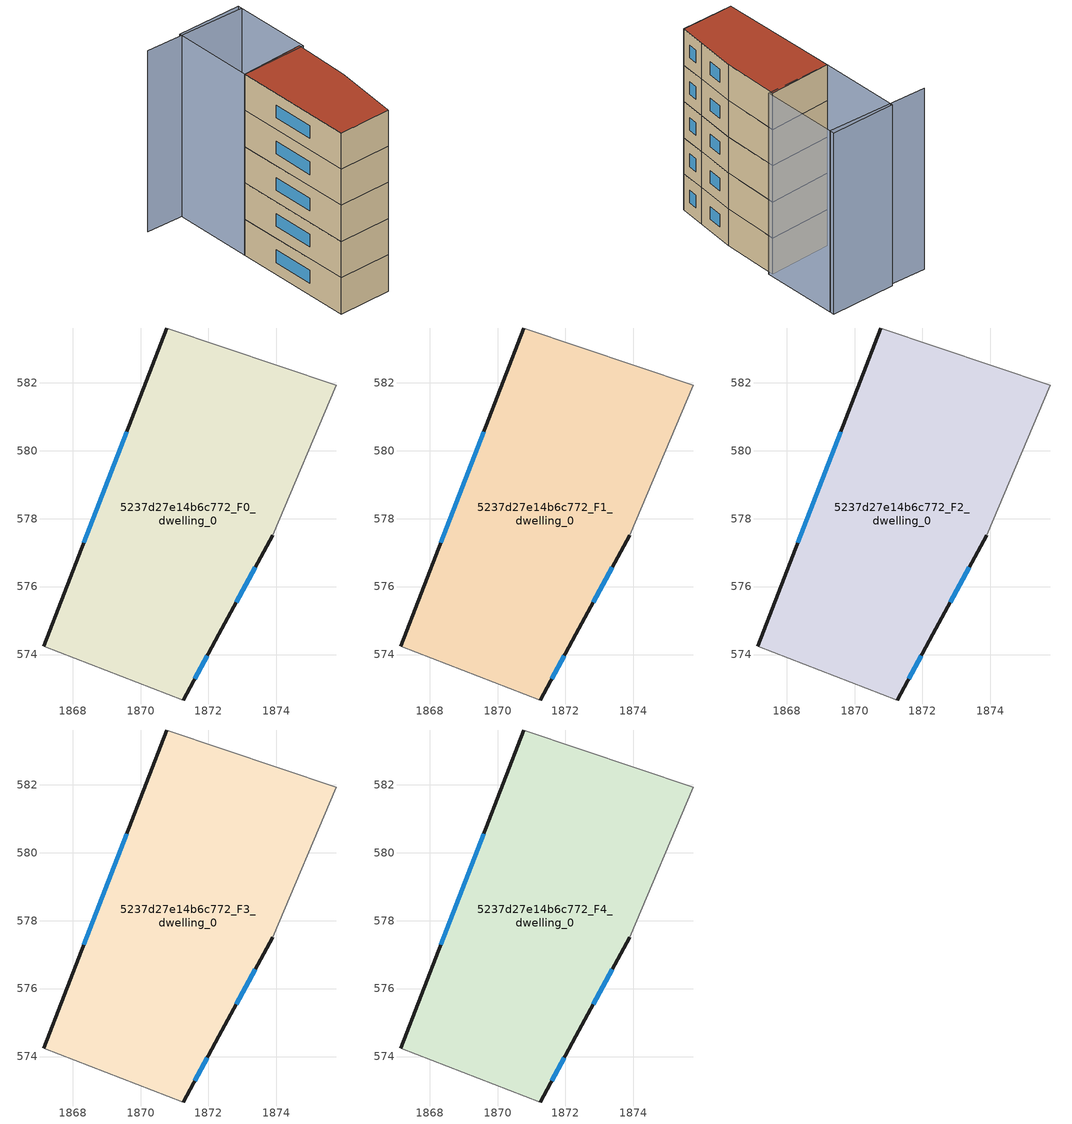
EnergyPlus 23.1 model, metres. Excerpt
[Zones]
5237d27e14b6c772_F0_dwelling_0
 floor ground (EU_floor_Construction): 1875.76,581.92 1873.89,577.51 1872.31,574.59 1871.26,572.66 1867.16,574.24 1870.78,583.61 z0
 wall outside (EU_wall_Construction): 1871.26,572.66 1872.31,574.59 1873.89,577.51 / 1870.78,583.61 1867.16,574.24 z0:3
 wall adiabatic (EU_wall_Construction): 1867.16,574.24 1871.26,572.66 / 1873.89,577.51 1875.76,581.92 1870.78,583.61 z0:3
 window (EU_Window_Construction): 1871.6,573.29 1871.97,573.96 / 1869.6,580.56 1868.33,577.29 / 1872.82,575.54 1873.37,576.56 z0.98:2.02
5237d27e14b6c772_F1_dwelling_0
 floor to 5237d27e14b6c772_F0_dwelling_0 (EU_floor_Construction): 1875.76,581.92 1873.89,577.51 1872.31,574.59 1871.26,572.66 1867.16,574.24 1870.78,583.61 z3
 wall outside (EU_wall_Construction): 1871.26,572.66 1872.31,574.59 1873.89,577.51 / 1870.78,583.61 1867.16,574.24 z3:6
 wall adiabatic (EU_wall_Construction): 1867.16,574.24 1871.26,572.66 / 1873.89,577.51 1875.76,581.92 1870.78,583.61 z3:6
 window (EU_Window_Construction): 1871.6,573.29 1871.97,573.96 / 1869.6,580.56 1868.33,577.29 / 1872.82,575.54 1873.37,576.56 z3.98:5.02
5237d27e14b6c772_F2_dwelling_0
 floor to 5237d27e14b6c772_F1_dwelling_0 (EU_floor_Construction): 1875.76,581.92 1873.89,577.51 1872.31,574.59 1871.26,572.66 1867.16,574.24 1870.78,583.61 z6
 wall outside (EU_wall_Construction): 1871.26,572.66 1872.31,574.59 1873.89,577.51 / 1870.78,583.61 1867.16,574.24 z6:9
 wall adiabatic (EU_wall_Construction): 1867.16,574.24 1871.26,572.66 / 1873.89,577.51 1875.76,581.92 1870.78,583.61 z6:9
 window (EU_Window_Construction): 1871.6,573.29 1871.97,573.96 / 1869.6,580.56 1868.33,577.29 / 1872.82,575.54 1873.37,576.56 z6.98:8.02
5237d27e14b6c772_F3_dwelling_0
 floor to 5237d27e14b6c772_F2_dwelling_0 (EU_floor_Construction): 1875.76,581.92 1873.89,577.51 1872.31,574.59 1871.26,572.66 1867.16,574.24 1870.78,583.61 z9
 wall outside (EU_wall_Construction): 1871.26,572.66 1872.31,574.59 1873.89,577.51 / 1870.78,583.61 1867.16,574.24 z9:12
 wall adiabatic (EU_wall_Construction): 1867.16,574.24 1871.26,572.66 / 1873.89,577.51 1875.76,581.92 1870.78,583.61 z9:12
 window (EU_Window_Construction): 1871.6,573.29 1871.97,573.96 / 1869.6,580.56 1868.33,577.29 / 1872.82,575.54 1873.37,576.56 z9.98:11.02
5237d27e14b6c772_F4_dwelling_0
 floor to 5237d27e14b6c772_F3_dwelling_0 (EU_floor_Construction): 1875.76,581.92 1873.89,577.51 1872.31,574.59 1871.26,572.66 1867.16,574.24 1870.78,583.61 z12
 wall outside (EU_wall_Construction): 1871.26,572.66 1872.31,574.59 1873.89,577.51 / 1870.78,583.61 1867.16,574.24 z12:15
 wall adiabatic (EU_wall_Construction): 1867.16,574.24 1871.26,572.66 / 1873.89,577.51 1875.76,581.92 1870.78,583.61 z12:15
 window (EU_Window_Construction): 1871.6,573.29 1871.97,573.96 / 1869.6,580.56 1868.33,577.29 / 1872.82,575.54 1873.37,576.56 z12.98:14.02
 roof outside (EU_roof_Construction): 1872.31,574.59 1873.89,577.51 1875.76,581.92 1870.78,583.61 1867.16,574.24 1871.26,572.66 z15
shading: 1878.19,587.65 1870.35,590.97 / 1870.78,583.61 1873.23,589.95 / 1873.23,589.95 1878.31,587.99 / 1878.31,587.99 1875.86,581.65 / 1875.86,581.65 1870.78,583.61 z0:15
[Building]
EU S2 Campaign: North Axis=0; Terrain=City; Solar Distribution=FullExterior
[Site:Location]
Bologna: Latitude=44.5; Longitude=11.25; Time Zone=1; Elevation=37
[SizingPeriod:WeatherFileDays]
AnnualSizingPeriod: Begin Month=1; Begin Day of Month=1; End Month=12; End Day of Month=31; Day of Week for Start Day=Monday; Use Weather File Daylight Saving Period=No; Use Weather File Rain and Snow Indicators=No
[MATERIAL]
EU_InternalMass_Material: Roughness=MediumRough; Thickness=0.1; Conductivity=1; Density=1800; Specific Heat=900; Thermal Absorptance=0.9; Solar Absorptance=0.7; Visible Absorptance=0.7
[MATERIAL:NOMASS] Roughness=MediumRough; Thermal Absorptance=0.9; Solar Absorptance=0.7; Visible Absorptance=0.7
Name | Thermal Resistance
EU_wall_NoMass | 0.905828
EU_roof_NoMass | 0.37593
EU_floor_NoMass | 0.67114
[WINDOWMATERIAL:SIMPLEGLAZINGSYSTEM]
EU_Window_SimpleGlazing: UFactor=4.52486; Solar Heat Gain Coefficient=0.85; Visible Transmittance=0.85
[CONSTRUCTION]
EU_wall_Construction: EU_wall_NoMass
EU_roof_Construction: EU_roof_NoMass
EU_floor_Construction: EU_floor_NoMass
EU_Window_Construction: EU_Window_SimpleGlazing
EU_InternalMass_Construction: EU_InternalMass_Material
[ZONE] Type=1; Multiplier=1; Ceiling Height=autocalculate; Volume=150.582; Floor Area=autocalculate; Part of Total Floor Area=Yes
5237d27e14b6c772_F0_dwelling_0; 5237d27e14b6c772_F1_dwelling_0; 5237d27e14b6c772_F2_dwelling_0; 5237d27e14b6c772_F3_dwelling_0; 5237d27e14b6c772_F4_dwelling_0
[INTERNALMASS] Construction=EU_InternalMass_Construction; Surface Area=50.194
Name | Zone or ZoneList
5237d27e14b6c772_F0_dwelling_0_EU_InternalMass | 5237d27e14b6c772_F0_dwelling_0
5237d27e14b6c772_F1_dwelling_0_EU_InternalMass | 5237d27e14b6c772_F1_dwelling_0
5237d27e14b6c772_F2_dwelling_0_EU_InternalMass | 5237d27e14b6c772_F2_dwelling_0
5237d27e14b6c772_F3_dwelling_0_EU_InternalMass | 5237d27e14b6c772_F3_dwelling_0
5237d27e14b6c772_F4_dwelling_0_EU_InternalMass | 5237d27e14b6c772_F4_dwelling_0
[OTHEREQUIPMENT] Fuel Type=Electricity; Design Level Calculation Method=Watts/Area; Power per Zone Floor Area=1; Fraction Latent=0; Fraction Radiant=0; Fraction Lost=0; Carbon Dioxide Generation Rate=0; EndUse Subcategory=EU_Step8_InternalGains
Name | Zone or ZoneList or Space or SpaceList | Schedule
EU_Step8_InternalGain_5237d27e14b6c772_F0_dwelling_0_f000 | 5237d27e14b6c772_F0_dwelling_0 | EU_Step8_GainSchedule_5237d27e14b6c772_F0_dwelling_0_f000
EU_Step8_InternalGain_5237d27e14b6c772_F1_dwelling_0_f000 | 5237d27e14b6c772_F1_dwelling_0 | EU_Step8_GainSchedule_5237d27e14b6c772_F1_dwelling_0_f000
EU_Step8_InternalGain_5237d27e14b6c772_F2_dwelling_0_f000 | 5237d27e14b6c772_F2_dwelling_0 | EU_Step8_GainSchedule_5237d27e14b6c772_F2_dwelling_0_f000
EU_Step8_InternalGain_5237d27e14b6c772_F3_dwelling_0_f000 | 5237d27e14b6c772_F3_dwelling_0 | EU_Step8_GainSchedule_5237d27e14b6c772_F3_dwelling_0_f000
EU_Step8_InternalGain_5237d27e14b6c772_F4_dwelling_0_f000 | 5237d27e14b6c772_F4_dwelling_0 | EU_Step8_GainSchedule_5237d27e14b6c772_F4_dwelling_0_f000
[ZONEVENTILATION:DESIGNFLOWRATE] Schedule=EU_AlwaysOn; Design Flow Rate Calculation Method=AirChanges/Hour; Air Changes per Hour=0.73129; Ventilation Type=Natural; Fan Pressure Rise=0; Fan Total Efficiency=1; Constant Term Coefficient=1; Temperature Term Coefficient=0; Velocity Term Coefficient=0; Velocity Squared Term Coefficient=0; Minimum Indoor Temperature=-100; Maximum Indoor Temperature=100; Delta Temperature=-100; Minimum Outdoor Temperature=-100; Maximum Outdoor Temperature=100; Maximum Wind Speed=40
Name | Zone or ZoneList or Space or SpaceList
EU_ConstantAir_5237d27e14b6c772_F0_dwelling_0 | 5237d27e14b6c772_F0_dwelling_0
EU_ConstantAir_5237d27e14b6c772_F1_dwelling_0 | 5237d27e14b6c772_F1_dwelling_0
EU_ConstantAir_5237d27e14b6c772_F2_dwelling_0 | 5237d27e14b6c772_F2_dwelling_0
EU_ConstantAir_5237d27e14b6c772_F3_dwelling_0 | 5237d27e14b6c772_F3_dwelling_0
EU_ConstantAir_5237d27e14b6c772_F4_dwelling_0 | 5237d27e14b6c772_F4_dwelling_0
[HVACTEMPLATE:THERMOSTAT] Constant Heating Setpoint=20; Constant Cooling Setpoint=50
EU_HeatOnly_5237d27e14b6c772_F0_dwelling_0; EU_HeatOnly_5237d27e14b6c772_F1_dwelling_0; EU_HeatOnly_5237d27e14b6c772_F2_dwelling_0; EU_HeatOnly_5237d27e14b6c772_F3_dwelling_0; EU_HeatOnly_5237d27e14b6c772_F4_dwelling_0
[HVACTEMPLATE:ZONE:IDEALLOADSAIRSYSTEM] System Availability Schedule=EU_AlwaysOn; Maximum Heating Supply Air Temperature=50; Minimum Cooling Supply Air Temperature=13; Maximum Heating Supply Air Humidity Ratio=0.0156; Minimum Cooling Supply Air Humidity Ratio=0.0077; Heating Limit=NoLimit; Cooling Limit=NoLimit; Heating Availability Schedule=EU_AlwaysOn; Cooling Availability Schedule=EU_CoolingOff; Dehumidification Control Type=ConstantSensibleHeatRatio; Cooling Sensible Heat Ratio=0.7; Dehumidification Setpoint=60; Humidification Control Type=None; Humidification Setpoint=30; Outdoor Air Method=None; Outdoor Air Flow Rate per Person=0.00944; Outdoor Air Flow Rate per Zone Floor Area=0; Outdoor Air Flow Rate per Zone=0; Demand Controlled Ventilation Type=None; Outdoor Air Economizer Type=NoEconomizer; Heat Recovery Type=None; Sensible Heat Recovery Effectiveness=0.7; Latent Heat Recovery Effectiveness=0.65
Name | Template Thermostat
5237d27e14b6c772_F0_dwelling_0 | EU_HeatOnly_5237d27e14b6c772_F0_dwelling_0
5237d27e14b6c772_F1_dwelling_0 | EU_HeatOnly_5237d27e14b6c772_F1_dwelling_0
5237d27e14b6c772_F2_dwelling_0 | EU_HeatOnly_5237d27e14b6c772_F2_dwelling_0
5237d27e14b6c772_F3_dwelling_0 | EU_HeatOnly_5237d27e14b6c772_F3_dwelling_0
5237d27e14b6c772_F4_dwelling_0 | EU_HeatOnly_5237d27e14b6c772_F4_dwelling_0
[SIZING:ZONE] Zone Cooling Design Supply Air Temperature Input Method=SupplyAirTemperature; Zone Cooling Design Supply Air Temperature=13; Zone Heating Design Supply Air Temperature Input Method=SupplyAirTemperature; Zone Heating Design Supply Air Temperature=50; Zone Cooling Design Supply Air Humidity Ratio=0.008; Zone Heating Design Supply Air Humidity Ratio=0.008; Cooling Design Air Flow Method=DesignDay; Cooling Design Air Flow Rate=0; Cooling Minimum Air Flow per Zone Floor Area=0.000762; Cooling Minimum Air Flow=0; Cooling Minimum Air Flow Fraction=0.2; Heating Design Air Flow Method=DesignDay; Heating Design Air Flow Rate=0; Heating Maximum Air Flow per Zone Floor Area=0.002032; Heating Maximum Air Flow=0.141576; Heating Maximum Air Flow Fraction=0.3; Account for Dedicated Outdoor Air System=No; Dedicated Outdoor Air System Control Strategy=NeutralSupplyAir; Dedicated Outdoor Air Low Setpoint Temperature for Design=autosize; Dedicated Outdoor Air High Setpoint Temperature for Design=autosize; Zone Load Sizing Method=Sensible Load Only No Latent Load; Zone Latent Cooling Design Supply Air Humidity Ratio Input Method=HumidityRatioDifference; Zone Cooling Design Supply Air Humidity Ratio Difference=0.005; Zone Latent Heating Design Supply Air Humidity Ratio Input Method=HumidityRatioDifference; Zone Humidification Design Supply Air Humidity Ratio Difference=0.005
5237d27e14b6c772_F0_dwelling_0; 5237d27e14b6c772_F1_dwelling_0; 5237d27e14b6c772_F2_dwelling_0; 5237d27e14b6c772_F3_dwelling_0; 5237d27e14b6c772_F4_dwelling_0
[SCHEDULE:CONSTANT]
Name | Hourly Value
EU_AlwaysOn | 1
EU_CoolingOff | 0
[SCHEDULE:FILE] Column Number=1; Rows to Skip at Top=0; Number of Hours of Data=8760; Column Separator=Comma; Interpolate to Timestep=No; Minutes per Item=60; Adjust Schedule for Daylight Savings=Yes
Name | File
EU_Step8_GainSchedule_5237d27e14b6c772_F0_dwelling_0_f000 | ../../schedules/5237d27e14b6c772/5237d27e14b6c772_F0_dwelling_0_f000_gain.csv
EU_Step8_GainSchedule_5237d27e14b6c772_F1_dwelling_0_f000 | ../../schedules/5237d27e14b6c772/5237d27e14b6c772_F1_dwelling_0_f000_gain.csv
EU_Step8_GainSchedule_5237d27e14b6c772_F2_dwelling_0_f000 | ../../schedules/5237d27e14b6c772/5237d27e14b6c772_F2_dwelling_0_f000_gain.csv
EU_Step8_GainSchedule_5237d27e14b6c772_F3_dwelling_0_f000 | ../../schedules/5237d27e14b6c772/5237d27e14b6c772_F3_dwelling_0_f000_gain.csv
EU_Step8_GainSchedule_5237d27e14b6c772_F4_dwelling_0_f000 | ../../schedules/5237d27e14b6c772/5237d27e14b6c772_F4_dwelling_0_f000_gain.csv
